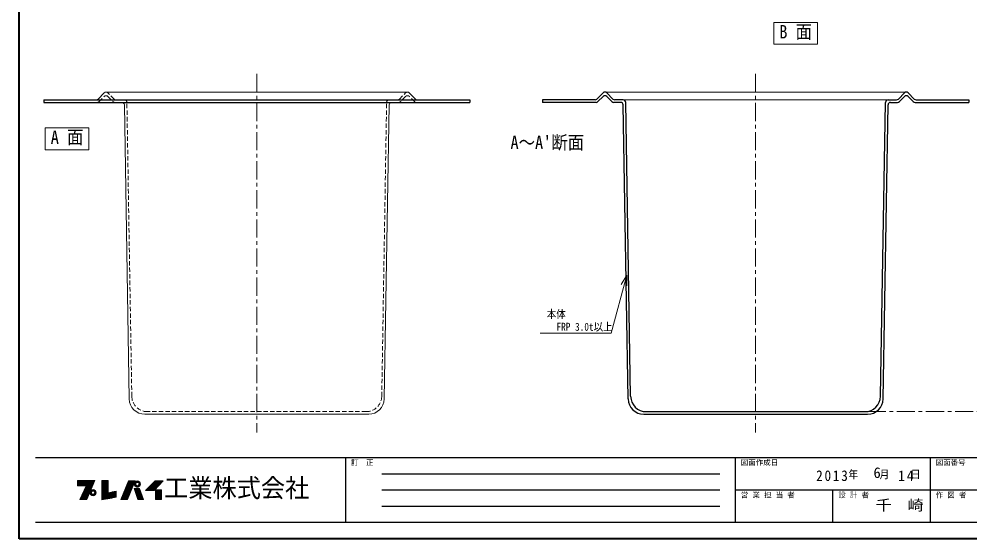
# Model space of a CAD drawing. Units: millimetres, scale not verified. Extents: x -1486 to 1349, y -951 to 1016.
# Drawn here: x -1486 to 344, y -951 to 50 of the extents above; entities that cross this region are included whole.
import ezdxf
from ezdxf.enums import TextEntityAlignment as Align

# ---------------------------------------------------------------- set-up
doc = ezdxf.new("R2010")
doc.units = ezdxf.units.MM
doc.header["$LTSCALE"] = 7
doc.linetypes.add('CHAIN1', pattern=[8, 5, -1, 1, -1])
doc.linetypes.add('DASHED1', pattern=[1.8, 1.2, -0.6])
doc.layers.add('0-0', color=7, linetype='Continuous', lineweight=18)
doc.styles.add('ＭＳ ゴシック', font='')
doc.styles.get('ＭＳ ゴシック').set_extended_font_data('MS Gothic')

msp = doc.modelspace()

# ---------------------------------------------------------------- linework, layer by layer
at = {"layer": '0-0', "color": 1, "lineweight": 40}
for p, q in [((-1485.961, -950.661), (-1485.961, 1016.339)), ((1349.039, -950.661), (-1485.961, -950.661))]:
    msp.add_line(p, q, dxfattribs=at)
at = {"layer": '0-0', "color": 4, "linetype": 'CHAIN1', "lineweight": 9}
for p, q in [((-1028.461, -55.661), (-1028.461, -745.661)), ((-68.461, -55.661), (-68.461, -745.661)), ((147.233, -705.661), (461.539, -705.661))]:
    msp.add_line(p, q, dxfattribs=at)
at = {"layer": '0-0'}
for p, q in [((-738.461, -90.661), (-1318.461, -90.661)), ((-1333.779, -104.159), (-1322.034, -92.163)), ((-723.143, -104.159), (-734.888, -92.163)), ((-1273.87, -681.161), (-1283.296, -115.577)), ((-783.052, -681.161), (-773.625, -115.577)), ((-316.583, -442.811), (-346.552, -554.656)), ((-316.583, -442.811), (-327.083, -460.998)), ((-316.583, -442.811), (-316.583, -463.811)), ((-483.258, -554.656), (-346.552, -554.656)), ((-813.048, -710.661), (-1243.874, -710.661)), ((-1373.661, -838.8), (-1340.474, -838.8)), ((-1373.661, -839.094), (-1340.596, -839.094)), ((-1373.661, -839.535), (-1340.778, -839.535)), ((-1373.661, -839.976), (-1340.961, -839.976)), ((-1373.661, -840.417), (-1341.143, -840.417)), ((-1373.661, -841.005), (-1341.386, -841.005)), ((-1341.569, -841.446), (-1373.661, -841.446)), ((-1355.433, -874.962), (-1340.292, -838.359)), ((-1326.327, -838.212), (-1326.327, -875.403)), ((-1314.126, -838.212), (-1326.327, -838.212)), ((-1326.327, -838.8), (-1314.126, -838.8)), ((-1326.327, -839.094), (-1314.126, -839.094)), ((-1326.327, -839.535), (-1314.126, -839.535)), ((-1326.327, -839.976), (-1314.126, -839.976)), ((-1326.327, -840.417), (-1314.126, -840.417)), ((-1326.327, -841.005), (-1314.126, -841.005)), ((-1326.327, -841.446), (-1314.126, -841.446)), ((-1275.024, -838.947), (-1289.724, -874.668)), ((-1277.229, -874.668), (-1262.382, -838.947)), ((-1276.052, -841.446), (-1263.421, -841.446)), ((-1275.871, -841.005), (-1263.237, -841.005)), ((-1275.629, -840.417), (-1262.993, -840.417)), ((-1275.447, -839.976), (-1262.823, -839.976)), ((-1275.266, -839.535), (-1262.626, -839.535)), ((-1275.024, -838.947), (-1262.382, -838.947)), ((-1262.91, -841.446), (-1253.328, -841.446)), ((-1262.416, -840.858), (-1253.822, -840.858)), ((-1261.564, -840.123), (-1254.674, -840.123)), ((-1260.531, -839.535), (-1255.706, -839.535)), ((-1226.661, -841.446), (-1210.9, -841.446)), ((-1226.22, -841.005), (-1210.491, -841.005)), ((-1225.779, -857.469), (-1208.58, -838.947)), ((-1225.632, -840.417), (-1209.945, -840.417)), ((-1225.191, -839.976), (-1209.535, -839.976)), ((-1224.75, -839.535), (-1209.126, -839.535)), ((-1373.661, -841.887), (-1341.751, -841.887)), ((-1373.661, -842.328), (-1341.934, -842.328)), ((-1373.661, -842.769), (-1342.116, -842.769)), ((-1373.661, -843.21), (-1342.299, -843.21)), ((-1373.661, -843.504), (-1342.42, -843.504)), ((-1373.661, -844.092), (-1342.663, -844.092)), ((-1373.661, -844.533), (-1342.846, -844.533)), ((-1373.661, -844.974), (-1343.028, -844.974)), ((-1373.661, -845.415), (-1343.211, -845.415)), ((-1373.661, -845.856), (-1343.393, -845.856)), ((-1373.661, -846.297), (-1343.575, -846.297)), ((-1373.661, -846.738), (-1343.758, -846.738)), ((-1373.661, -847.179), (-1343.94, -847.179)), ((-1373.661, -847.62), (-1344.123, -847.62)), ((-1356.609, -848.208), (-1373.661, -848.208)), ((-1368.957, -874.962), (-1356.609, -848.208)), ((-1348.987, -859.38), (-1361.765, -859.38)), ((-1348.683, -858.645), (-1361.426, -858.645)), ((-1348.44, -858.057), (-1361.155, -858.057)), ((-1348.136, -857.322), (-1360.815, -857.322)), ((-1360.544, -856.734), (-1347.893, -856.734)), ((-1347.589, -855.999), (-1360.205, -855.999)), ((-1347.285, -855.264), (-1359.866, -855.264)), ((-1347.042, -854.676), (-1359.594, -854.676)), ((-1359.255, -853.941), (-1346.737, -853.941)), ((-1346.494, -853.353), (-1358.984, -853.353)), ((-1346.251, -852.765), (-1358.667, -852.765)), ((-1358.373, -852.03), (-1345.947, -852.03)), ((-1345.704, -851.442), (-1358.102, -851.442)), ((-1345.4, -850.707), (-1357.762, -850.707)), ((-1345.217, -850.266), (-1357.559, -850.266)), ((-1344.974, -849.678), (-1357.287, -849.678)), ((-1344.792, -849.237), (-1357.084, -849.237)), ((-1344.548, -848.649), (-1356.812, -848.649)), ((-1344.366, -848.208), (-1356.609, -848.208)), ((-1348.905, -859.38), (-1345.628, -859.38)), ((-1348.552, -858.645), (-1344.51, -858.645)), ((-1348.17, -858.057), (-1338.588, -858.057)), ((-1347.53, -857.322), (-1339.228, -857.322)), ((-1346.824, -856.734), (-1339.934, -856.734)), ((-1345.428, -855.999), (-1341.33, -855.999)), ((-1338.206, -858.645), (-1342.248, -858.645)), ((-1337.853, -859.38), (-1341.129, -859.38)), ((-1326.327, -841.887), (-1314.126, -841.887)), ((-1326.327, -842.328), (-1314.126, -842.328)), ((-1326.327, -842.769), (-1314.126, -842.769)), ((-1326.327, -843.21), (-1314.126, -843.21)), ((-1326.327, -843.504), (-1314.126, -843.504)), ((-1326.327, -844.092), (-1314.126, -844.092)), ((-1326.327, -844.533), (-1314.126, -844.533)), ((-1326.327, -844.974), (-1314.126, -844.974)), ((-1326.327, -845.415), (-1314.126, -845.415)), ((-1326.327, -845.856), (-1314.126, -845.856)), ((-1326.327, -846.297), (-1314.126, -846.297)), ((-1326.327, -846.738), (-1314.126, -846.738)), ((-1326.327, -847.179), (-1314.126, -847.179)), ((-1326.327, -847.62), (-1314.126, -847.62)), ((-1326.327, -848.208), (-1314.126, -848.208)), ((-1326.327, -848.649), (-1314.126, -848.649)), ((-1326.327, -849.237), (-1314.126, -849.237)), ((-1326.327, -849.678), (-1314.126, -849.678)), ((-1326.327, -850.266), (-1314.126, -850.266)), ((-1326.327, -850.707), (-1314.126, -850.707)), ((-1326.327, -851.442), (-1314.126, -851.442)), ((-1326.327, -852.03), (-1314.126, -852.03)), ((-1326.327, -852.765), (-1314.126, -852.765)), ((-1326.327, -853.353), (-1314.126, -853.353)), ((-1326.327, -853.941), (-1314.126, -853.941)), ((-1326.327, -854.676), (-1314.126, -854.676)), ((-1326.327, -855.264), (-1314.126, -855.264)), ((-1326.327, -855.999), (-1314.126, -855.999)), ((-1326.327, -856.734), (-1314.126, -856.734)), ((-1326.327, -857.322), (-1314.126, -857.322)), ((-1326.327, -858.057), (-1314.126, -858.057)), ((-1326.327, -858.645), (-1314.126, -858.645)), ((-1326.327, -859.38), (-1314.126, -859.38)), ((-1298.985, -859.38), (-1302.935, -859.38)), ((-1283.433, -859.38), (-1270.875, -859.38)), ((-1283.13, -858.645), (-1270.569, -858.645)), ((-1282.888, -858.057), (-1270.325, -858.057)), ((-1282.586, -857.322), (-1270.019, -857.322)), ((-1282.344, -856.734), (-1269.775, -856.734)), ((-1282.041, -855.999), (-1269.469, -855.999)), ((-1281.739, -855.264), (-1269.164, -855.264)), ((-1281.492, -854.676), (-1268.919, -854.676)), ((-1281.198, -853.941), (-1268.614, -853.941)), ((-1280.952, -853.353), (-1268.37, -853.353)), ((-1280.71, -852.765), (-1268.125, -852.765)), ((-1280.408, -852.03), (-1267.82, -852.03)), ((-1280.166, -851.442), (-1267.575, -851.442)), ((-1279.863, -850.707), (-1267.27, -850.707)), ((-1279.682, -850.266), (-1267.087, -850.266)), ((-1279.44, -849.678), (-1266.842, -849.678)), ((-1279.258, -849.237), (-1266.659, -849.237)), ((-1279.016, -848.649), (-1266.414, -848.649)), ((-1278.835, -848.208), (-1266.231, -848.208)), ((-1278.593, -847.62), (-1265.987, -847.62)), ((-1278.412, -847.179), (-1265.803, -847.179)), ((-1278.23, -846.738), (-1265.62, -846.738)), ((-1278.049, -846.297), (-1265.437, -846.297)), ((-1277.867, -845.856), (-1265.254, -845.856)), ((-1277.67, -845.415), (-1265.07, -845.415)), ((-1277.504, -844.974), (-1264.887, -844.974)), ((-1277.323, -844.533), (-1264.704, -844.533)), ((-1277.141, -844.092), (-1264.52, -844.092)), ((-1276.899, -843.504), (-1264.276, -843.504)), ((-1276.778, -843.21), (-1264.154, -843.21)), ((-1276.597, -842.769), (-1263.97, -842.769)), ((-1276.415, -842.328), (-1263.787, -842.328)), ((-1276.234, -841.887), (-1263.604, -841.887)), ((-1264.536, -853.941), (-1254.243, -853.941)), ((-1264.28, -854.676), (-1253.972, -854.676)), ((-1264.076, -855.264), (-1253.755, -855.264)), ((-1264.069, -844.974), (-1261.269, -844.974)), ((-1264.04, -844.386), (-1261.214, -844.386)), ((-1264.023, -845.709), (-1261.182, -845.709)), ((-1263.92, -843.651), (-1260.978, -843.651)), ((-1263.884, -846.444), (-1260.905, -846.444)), ((-1263.821, -855.999), (-1253.484, -855.999)), ((-1263.645, -842.769), (-1260.368, -842.769)), ((-1263.645, -847.179), (-1260.368, -847.179)), ((-1263.565, -856.734), (-1253.213, -856.734)), ((-1263.373, -842.181), (-1259.575, -842.181)), ((-1263.361, -857.322), (-1252.996, -857.322)), ((-1263.292, -847.914), (-1259.25, -847.914)), ((-1263.105, -858.057), (-1252.725, -858.057)), ((-1262.901, -858.645), (-1252.508, -858.645)), ((-1262.798, -848.649), (-1253.439, -848.649)), ((-1262.646, -859.38), (-1252.237, -859.38)), ((-1262.27, -849.237), (-1253.968, -849.237)), ((-1261.107, -850.119), (-1255.13, -850.119)), ((-1259.711, -850.707), (-1256.527, -850.707)), ((-1252.946, -847.914), (-1256.988, -847.914)), ((-1252.865, -842.181), (-1256.662, -842.181)), ((-1252.593, -842.769), (-1255.869, -842.769)), ((-1252.593, -847.179), (-1255.869, -847.179)), ((-1252.353, -846.444), (-1255.333, -846.444)), ((-1252.318, -843.651), (-1255.26, -843.651)), ((-1252.214, -845.709), (-1255.056, -845.709)), ((-1252.198, -844.386), (-1255.024, -844.386)), ((-1254.969, -844.974), (-1252.169, -844.974)), ((-1246.653, -874.521), (-1254.297, -853.794)), ((-1242.684, -857.469), (-1225.779, -857.469)), ((-1241.949, -856.734), (-1225.096, -856.734)), ((-1241.214, -855.999), (-1224.414, -855.999)), ((-1240.479, -855.264), (-1223.731, -855.264)), ((-1239.891, -854.676), (-1223.185, -854.676)), ((-1239.156, -853.941), (-1222.503, -853.941)), ((-1238.568, -853.353), (-1221.957, -853.353)), ((-1237.98, -852.765), (-1221.411, -852.765)), ((-1237.245, -852.03), (-1220.728, -852.03)), ((-1236.657, -851.442), (-1220.182, -851.442)), ((-1235.922, -850.707), (-1219.5, -850.707)), ((-1235.481, -850.266), (-1219.09, -850.266)), ((-1234.893, -849.678), (-1218.544, -849.678)), ((-1234.452, -849.237), (-1218.135, -849.237)), ((-1233.864, -848.649), (-1217.589, -848.649)), ((-1233.423, -848.208), (-1217.179, -848.208)), ((-1232.835, -847.62), (-1216.633, -847.62)), ((-1232.394, -847.179), (-1216.224, -847.179)), ((-1231.953, -846.738), (-1215.814, -846.738)), ((-1231.512, -846.297), (-1215.405, -846.297)), ((-1231.071, -845.856), (-1214.995, -845.856)), ((-1230.63, -845.415), (-1214.586, -845.415)), ((-1230.189, -844.974), (-1214.176, -844.974)), ((-1229.748, -844.533), (-1213.725, -844.533)), ((-1229.307, -844.092), (-1213.357, -844.092)), ((-1228.719, -843.504), (-1212.811, -843.504)), ((-1228.425, -843.21), (-1212.538, -843.21)), ((-1227.984, -842.769), (-1212.129, -842.769)), ((-1227.543, -842.328), (-1211.719, -842.328)), ((-1227.102, -841.887), (-1211.31, -841.887)), ((-1223.133, -856.734), (-1211.961, -856.734)), ((-1223.133, -857.322), (-1211.961, -857.322)), ((-1223.133, -858.057), (-1211.961, -858.057)), ((-1223.133, -858.645), (-1211.961, -858.645)), ((-1223.133, -859.38), (-1211.961, -859.38)), ((-1368.957, -874.962), (-1355.433, -874.962)), ((-1355.129, -874.227), (-1368.618, -874.227)), ((-1354.764, -873.345), (-1368.211, -873.345)), ((-1354.46, -872.61), (-1367.871, -872.61)), ((-1354.156, -871.875), (-1367.532, -871.875)), ((-1353.791, -870.993), (-1367.125, -870.993)), ((-1353.487, -870.258), (-1366.786, -870.258)), ((-1353.122, -869.376), (-1366.379, -869.376)), ((-1352.879, -868.788), (-1366.107, -868.788)), ((-1352.575, -868.053), (-1365.768, -868.053)), ((-1352.271, -867.318), (-1365.429, -867.318)), ((-1351.967, -866.583), (-1365.09, -866.583)), ((-1351.663, -865.848), (-1364.75, -865.848)), ((-1351.42, -865.26), (-1364.479, -865.26)), ((-1351.116, -864.525), (-1364.14, -864.525)), ((-1350.812, -863.79), (-1363.801, -863.79)), ((-1350.447, -862.908), (-1363.371, -862.908)), ((-1350.203, -862.32), (-1363.122, -862.32)), ((-1349.899, -861.585), (-1362.783, -861.585)), ((-1362.512, -860.997), (-1349.656, -860.997)), ((-1349.352, -860.262), (-1362.172, -860.262)), ((-1349.329, -861.585), (-1346.529, -861.585)), ((-1349.3, -860.997), (-1346.474, -860.997)), ((-1349.283, -862.32), (-1346.442, -862.32)), ((-1349.18, -860.262), (-1346.238, -860.262)), ((-1349.18, -862.908), (-1346.238, -862.908)), ((-1348.905, -863.79), (-1345.628, -863.79)), ((-1348.552, -864.525), (-1344.51, -864.525)), ((-1348.058, -865.26), (-1338.699, -865.26)), ((-1347.53, -865.848), (-1339.228, -865.848)), ((-1346.607, -866.583), (-1340.151, -866.583)), ((-1344.971, -867.318), (-1341.787, -867.318)), ((-1338.206, -864.525), (-1342.248, -864.525)), ((-1337.853, -863.79), (-1341.129, -863.79)), ((-1337.578, -860.262), (-1340.52, -860.262)), ((-1337.578, -862.908), (-1340.52, -862.908)), ((-1337.474, -862.32), (-1340.316, -862.32)), ((-1337.458, -860.997), (-1340.284, -860.997)), ((-1340.229, -861.585), (-1337.429, -861.585)), ((-1326.327, -860.262), (-1314.126, -860.262)), ((-1326.327, -860.997), (-1314.126, -860.997)), ((-1326.327, -861.585), (-1314.126, -861.585)), ((-1326.327, -862.32), (-1298.985, -862.32)), ((-1326.327, -862.908), (-1298.985, -862.908)), ((-1326.327, -863.79), (-1298.985, -863.79)), ((-1326.327, -864.525), (-1298.985, -864.525)), ((-1326.327, -865.26), (-1298.985, -865.26)), ((-1326.327, -865.848), (-1298.985, -865.848)), ((-1326.327, -866.583), (-1298.985, -866.583)), ((-1326.327, -867.318), (-1298.985, -867.318)), ((-1326.327, -868.053), (-1298.985, -868.053)), ((-1326.327, -868.788), (-1298.985, -868.788)), ((-1326.327, -869.376), (-1298.985, -869.376)), ((-1326.327, -870.258), (-1298.985, -870.258)), ((-1326.327, -870.993), (-1302.202, -870.993)), ((-1326.327, -871.875), (-1307.027, -871.875)), ((-1326.327, -872.61), (-1311.048, -872.61)), ((-1326.327, -873.345), (-1315.068, -873.345)), ((-1326.327, -874.227), (-1319.894, -874.227)), ((-1298.985, -861.585), (-1312.809, -861.585)), ((-1298.985, -860.997), (-1310.176, -860.997)), ((-1298.985, -860.262), (-1306.885, -860.262)), ((-1277.229, -874.668), (-1289.724, -874.668)), ((-1289.542, -874.227), (-1277.046, -874.227)), ((-1289.179, -873.345), (-1276.679, -873.345)), ((-1288.877, -872.61), (-1276.374, -872.61)), ((-1288.575, -871.875), (-1276.068, -871.875)), ((-1288.212, -870.993), (-1275.701, -870.993)), ((-1287.909, -870.258), (-1275.396, -870.258)), ((-1287.546, -869.376), (-1275.029, -869.376)), ((-1287.304, -868.788), (-1274.785, -868.788)), ((-1287.002, -868.053), (-1274.479, -868.053)), ((-1286.699, -867.318), (-1274.174, -867.318)), ((-1286.397, -866.583), (-1273.868, -866.583)), ((-1286.094, -865.848), (-1273.563, -865.848)), ((-1285.852, -865.26), (-1273.319, -865.26)), ((-1285.55, -864.525), (-1273.013, -864.525)), ((-1285.247, -863.79), (-1272.708, -863.79)), ((-1284.884, -862.908), (-1272.341, -862.908)), ((-1284.642, -862.32), (-1272.097, -862.32)), ((-1284.34, -861.585), (-1271.79, -861.585)), ((-1284.098, -860.997), (-1271.547, -860.997)), ((-1283.796, -860.262), (-1271.241, -860.262)), ((-1262.339, -860.262), (-1251.912, -860.262)), ((-1262.084, -860.997), (-1251.64, -860.997)), ((-1261.879, -861.585), (-1251.424, -861.585)), ((-1261.624, -862.32), (-1251.153, -862.32)), ((-1261.42, -862.908), (-1250.936, -862.908)), ((-1261.113, -863.79), (-1250.61, -863.79)), ((-1260.858, -864.525), (-1250.339, -864.525)), ((-1260.618, -865.26), (-1250.068, -865.26)), ((-1260.398, -865.848), (-1249.851, -865.848)), ((-1260.142, -866.583), (-1249.58, -866.583)), ((-1259.887, -867.318), (-1249.309, -867.318)), ((-1259.632, -868.053), (-1249.038, -868.053)), ((-1259.376, -868.788), (-1248.767, -868.788)), ((-1259.172, -869.376), (-1248.55, -869.376)), ((-1258.865, -870.258), (-1248.225, -870.258)), ((-1258.56, -870.993), (-1247.954, -870.993)), ((-1258.303, -871.875), (-1247.629, -871.875)), ((-1258.048, -872.61), (-1247.358, -872.61)), ((-1257.793, -873.345), (-1247.087, -873.345)), ((-1257.486, -874.227), (-1246.761, -874.227)), ((-1257.384, -874.521), (-1246.653, -874.521)), ((-1223.133, -860.262), (-1211.961, -860.262)), ((-1223.133, -860.997), (-1211.961, -860.997)), ((-1223.133, -861.585), (-1211.961, -861.585)), ((-1223.133, -862.32), (-1211.961, -862.32)), ((-1223.133, -862.908), (-1211.961, -862.908)), ((-1223.133, -863.79), (-1211.961, -863.79)), ((-1223.133, -864.525), (-1211.961, -864.525)), ((-1223.133, -865.26), (-1211.961, -865.26)), ((-1223.133, -865.848), (-1211.961, -865.848)), ((-1223.133, -866.583), (-1211.961, -866.583)), ((-1223.133, -867.318), (-1211.961, -867.318)), ((-1223.133, -868.053), (-1211.961, -868.053)), ((-1223.133, -868.788), (-1211.961, -868.788)), ((-1223.133, -869.376), (-1211.961, -869.376)), ((-1223.133, -870.258), (-1211.961, -870.258)), ((-1223.133, -870.993), (-1211.961, -870.993)), ((-1223.133, -871.875), (-1211.961, -871.875)), ((-1223.133, -872.61), (-1211.961, -872.61)), ((-1223.133, -873.345), (-1211.961, -873.345)), ((-1223.133, -874.227), (-1211.961, -874.227))]:
    msp.add_line(p, q, dxfattribs=at)
at = {"layer": '0-0', "color": 4, "lineweight": 9}
for p, q in [((-358.461, -90.661), (221.539, -90.661)), ((186.456, -105.661), (-323.378, -105.661))]:
    msp.add_line(p, q, dxfattribs=at)
at = {"layer": '0-0', "color": 5, "lineweight": 25}
for p, q in [((-1438.461, -105.661), (-1438.461, -110.661)), ((-1438.461, -105.661), (-618.461, -105.661)), ((-618.461, -105.661), (-618.461, -110.661)), ((-373.779, -104.159), (-362.034, -92.163)), ((-371.821, -109.159), (-362.034, -99.163)), ((-343.143, -104.159), (-354.888, -92.163)), ((-354.888, -99.163), (-345.101, -109.159)), ((-323.378, -105.661), (-339.57, -105.661)), ((186.456, -105.661), (202.649, -105.661)), ((206.221, -104.159), (217.966, -92.163)), ((217.966, -99.163), (208.179, -109.159)), ((236.857, -104.159), (225.112, -92.163)), ((234.899, -109.159), (225.112, -99.163)), ((-1438.461, -110.661), (-618.461, -110.661)), ((-375.393, -110.661), (-478.461, -110.661)), ((-328.296, -110.661), (-341.529, -110.661)), ((-313.87, -681.161), (-323.296, -115.577)), ((-308.953, -676.161), (-318.379, -110.577)), ((172.031, -676.161), (181.457, -110.577)), ((176.948, -681.161), (186.375, -115.577)), ((191.374, -110.661), (204.607, -110.661)), ((238.471, -110.661), (341.539, -110.661)), ((-283.874, -710.661), (146.952, -710.661)), ((-278.957, -705.661), (142.035, -705.661))]:
    msp.add_line(p, q, dxfattribs=at)
at = {"layer": '0-0', "color": 4, "linetype": 'DASHED1', "lineweight": 9}
for p, q in [((-1331.821, -109.159), (-1322.034, -99.163)), ((-1303.143, -104.159), (-1314.888, -92.163)), ((-1314.888, -99.163), (-1305.101, -109.159)), ((-753.779, -104.159), (-742.034, -92.163)), ((-742.034, -99.163), (-751.821, -109.159)), ((-725.101, -109.159), (-734.888, -99.163)), ((-1268.953, -676.161), (-1278.379, -110.577)), ((-787.969, -676.161), (-778.543, -110.577)), ((-817.965, -705.661), (-1238.957, -705.661))]:
    msp.add_line(p, q, dxfattribs=at)
at = {"layer": '0-0', "color": 6, "lineweight": 25}
for p, q in [((-1454.461, -794.161), (1317.539, -794.161)), ((-857.461, -794.161), (-857.461, -919.161)), ((-107.461, -919.161), (-107.461, -794.161)), ((267.539, -794.161), (267.539, -919.161)), ((-787.461, -825.411), (-137.461, -825.411)), ((-137.461, -856.661), (-787.461, -856.661)), ((1317.539, -856.661), (-107.461, -856.661)), ((80.039, -919.161), (80.039, -856.661)), ((-137.461, -887.911), (-787.461, -887.911)), ((1317.539, -919.161), (-1454.461, -919.161))]:
    msp.add_line(p, q, dxfattribs=at)
at = {"layer": '0-0', "color": 3}
for points in [[(-33.461, 43.339), (50.539, 43.339), (50.539, 1.339), (-33.461, 1.339)], [(-1435.461, -159.661), (-1351.461, -159.661), (-1351.461, -201.661), (-1435.461, -201.661)]]:
    msp.add_lwpolyline(points, close=True, dxfattribs=at)
at = {"layer": '0-0', "color": 5, "lineweight": 25}
for points in [[(-377.351, -105.661), (-478.461, -105.661), (-478.461, -110.661)], [(240.43, -105.661), (341.539, -105.661), (341.539, -110.661)]]:
    msp.add_lwpolyline(points, dxfattribs=at)
at = {"layer": '0-0'}
for points in [[(-1373.661, -848.208), (-1373.661, -838.359), (-1340.292, -838.359)], [(-1326.327, -875.403), (-1298.985, -870.405), (-1298.985, -858.498), (-1314.126, -861.879), (-1314.126, -838.212)], [(-1242.684, -857.469), (-1224.162, -838.947), (-1208.58, -838.947)], [(-1257.384, -874.521), (-1264.587, -853.794), (-1254.297, -853.794)]]:
    msp.add_lwpolyline(points, dxfattribs=at)
msp.add_lwpolyline([(-1223.133, -855.999), (-1223.133, -874.962), (-1211.961, -874.962), (-1211.961, -855.999)], close=True, dxfattribs=at)
for centre, radius in [((-1258.119, -844.974), 5.95), ((-1343.379, -861.585), 5.95), ((-1343.379, -861.585), 3.15), ((-1258.119, -844.974), 3.15)]:
    msp.add_circle(centre, radius, dxfattribs=at)
for centre, radius, start, end in [((-1318.461, -95.661), 5, 90, 135.6053), ((-738.461, -95.661), 5, 44.3947, 90), ((-1337.351, -100.661), 5, 270, 315.6053), ((-719.57, -100.661), 5, 224.3947, 270), ((-1288.296, -115.661), 5, 0.95484, 90), ((-768.626, -115.661), 5, 90, 179.04516), ((-1243.874, -680.661), 30, 180.95484, 270), ((-813.048, -680.661), 30, 270, 359.04516)]:
    msp.add_arc(centre, radius, start, end, dxfattribs=at)
at = {"layer": '0-0', "color": 4, "linetype": 'DASHED1', "lineweight": 9}
for centre, radius, start, end in [((-1318.461, -95.661), 5, 44.3947, 90), ((-738.461, -95.661), 5, 90, 135.6053), ((-1335.393, -105.661), 5, 270, 315.6053), ((-1318.461, -102.661), 5, 44.3947, 135.6053), ((-1301.529, -105.661), 5, 224.3947, 270), ((-1299.57, -100.661), 5, 224.3947, 270), ((-1283.378, -110.661), 5, 0.95484, 90), ((-773.544, -110.661), 5, 90, 179.04516), ((-757.351, -100.661), 5, 270, 315.6053), ((-755.393, -105.661), 5, 270, 315.6053), ((-738.461, -102.661), 5, 44.3947, 135.6053), ((-721.529, -105.661), 5, 224.3947, 270), ((-1238.957, -675.661), 30, 180.95484, 270), ((-817.965, -675.661), 30, 270, 359.04516)]:
    msp.add_arc(centre, radius, start, end, dxfattribs=at)
at = {"layer": '0-0', "color": 5, "lineweight": 25}
for centre, radius, start, end in [((-358.461, -95.661), 5, 44.3947, 135.6053), ((221.539, -95.661), 5, 44.3947, 135.6053), ((-377.351, -100.661), 5, 270, 315.6053), ((-375.393, -105.661), 5, 270, 315.6053), ((-358.461, -102.661), 5, 44.3947, 135.6053), ((-341.529, -105.661), 5, 224.3947, 270), ((-339.57, -100.661), 5, 224.3947, 270), ((-323.378, -110.661), 5, 0.95484, 90), ((186.456, -110.661), 5, 90, 179.04516), ((202.649, -100.661), 5, 270, 315.6053), ((204.607, -105.661), 5, 270, 315.6053), ((221.539, -102.661), 5, 44.3947, 135.6053), ((238.471, -105.661), 5, 224.3947, 270), ((240.43, -100.661), 5, 224.3947, 270), ((-328.296, -115.661), 5, 0.95484, 90), ((191.374, -115.661), 5, 90, 179.04516), ((-278.957, -675.661), 30, 180.95484, 270), ((142.035, -675.661), 30, 270, 359.04516), ((-283.874, -680.661), 30, 180.95484, 270), ((146.952, -680.661), 30, 270, 359.04516)]:
    msp.add_arc(centre, radius, start, end, dxfattribs=at)

# ---------------------------------------------------------------- texts
at = {"layer": '0-0', "style": 'ＭＳ ゴシック'}
for s, height, width, p in [('B 面', 25.66, 0.9, (-22.961, 4.839)), ('A 面', 25.66, 0.9, (-1424.961, -198.161)), ("A～A'断面", 25.66, 0.9, (-540.211, -208.161)), ('本体', 15.4, 0.85, (-470.406, -530.515)), ('FRP 3.0t以上', 15.4, 0.85, (-451.552, -554.656)), ('工業株式会社', 35.92, 0.95, (-1206.711, -881.161)), ('千\u3000崎', 20.53, 1.1, (162.539, -901.911))]:
    msp.add_text(s, height=height, dxfattribs=dict(at, width=width)).set_placement(p, align=Align.BOTTOM_LEFT)
for s, height, p in [('訂\u3000正', 10.26, (-846.961, -811.661)), ('図面作成日', 10.26, (-96.961, -811.661)), ('図面番号', 10.26, (278.039, -811.661)), ('6', 20.53, (158.339, -839.411)), ('営 業 担 当 者', 10.26, (-96.961, -874.161)), ('設 計 者', 10.26, (90.539, -874.161)), ('作 図 者', 10.26, (278.039, -874.161))]:
    msp.add_text(s, height=height, dxfattribs=at).set_placement(p, align=Align.BOTTOM_LEFT)
at = {"layer": '0-0', "attachment_point": 7, "style": 'ＭＳ ゴシック'}
for s, insert, char_height in [('\\T1.28;\\W0.9;2013', (48.089, -839.411), 20.53), ('\\T1.27;\\W0.9;年\\~\\~\\~月\\~\\~\\~日', (110.039, -835.911), 15.4), ('\\T1.27;\\W0.95;14', (205.589, -839.411), 20.53)]:
    msp.add_mtext(s, dxfattribs=dict(at, insert=insert, char_height=char_height))

doc.saveas('drawing.dxf')
